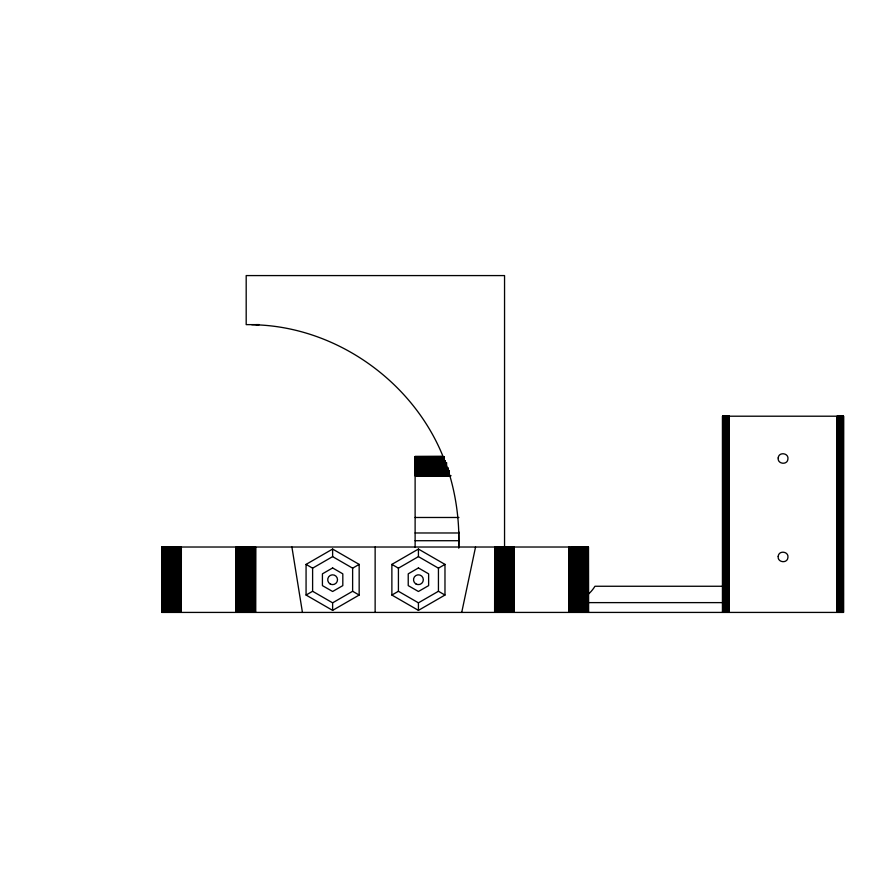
<?xml version="1.0" encoding="UTF-8"?>
<svg xmlns="http://www.w3.org/2000/svg" width="888" height="888" viewBox="0 0 888 888"><rect width="100%" height="100%" fill="white"/><g stroke="black" fill="none" stroke-linecap="round" stroke-linejoin="round"><path stroke-width="1.33" d="M332.623 610.378L332.623 602.83L352.625 591.275L359.163 595.049L359.163 564.391L332.623 549.062L306.071 564.391L306.071 595.049L332.623 610.378L359.163 595.049M418.426 610.378L418.426 602.83L438.439 591.275L444.977 595.049L444.977 564.391L418.426 549.062L391.874 564.391L391.874 595.049L418.426 610.378L444.977 595.049M461.716 612.42L475.557 547.019M332.623 602.83L312.609 591.275L312.609 568.176L332.623 556.621L352.625 568.176L352.625 591.275M352.625 568.176L359.163 564.391M306.071 595.049L312.609 591.275M418.426 602.83L398.423 591.275L398.423 568.176L418.426 556.621L438.439 568.176L438.439 591.275M391.874 595.049L398.423 591.275M438.439 568.176L444.977 564.391M504.551 547.274L504.551 275.58L246.187 275.58L246.187 324.631L258.763 324.631M255.999 324.631L259.274 324.631M442.49 456.288L415.118 456.41L415.118 547.175M415.118 456.621L443.867 456.621M415.118 456.765L443.867 456.765M415.118 456.932L443.867 456.932M415.118 457.131L443.867 457.131M415.118 457.353L443.867 457.353M415.118 457.598L443.867 457.598M415.118 457.864L443.867 457.864M415.118 458.164L443.867 458.164M415.118 458.474L443.867 458.474M415.118 458.807L443.867 458.807M415.118 459.163L443.867 459.163M415.118 459.54L443.867 459.54M415.118 459.929L443.867 459.929M415.118 460.339L443.867 460.339M415.118 460.761L445.232 460.761M415.118 461.194L445.232 461.194M415.118 461.649L445.232 461.649M415.118 462.115L445.232 462.115M415.118 462.593L446.597 462.593M415.118 463.07L446.597 463.07M415.118 463.569L446.597 463.569M415.118 464.069L446.597 464.069M415.118 464.579L446.597 464.579M415.118 465.079L446.597 465.079M415.118 465.601L446.597 465.601M415.118 466.111L446.597 466.111M415.118 466.622L446.597 466.622M415.118 467.144L446.597 467.144M415.118 467.654L447.974 467.654M415.118 468.154L447.974 468.154M415.118 468.653L447.974 468.653M415.118 469.153L447.974 469.153M415.118 469.63L447.974 469.63M415.118 470.107L447.974 470.107M415.118 470.573L449.339 470.573M415.118 471.029L449.339 471.029M415.118 471.461L449.339 471.461M415.118 471.883L449.339 471.883M415.118 472.294L449.339 472.294M415.118 472.682L449.339 472.682M415.118 473.06L449.339 473.06M415.118 473.415L449.339 473.415M415.118 473.748L449.339 473.748M415.118 474.059L449.339 474.059C456.532 498.024 459.596 523.11 458.763 548.107L458.696 531.646M415.118 474.359L449.339 474.359M415.118 474.625L449.339 474.625M415.118 474.869L449.339 474.869M415.118 475.091L449.339 475.091M415.118 475.291L449.339 475.291M415.118 475.457L449.339 475.457M415.118 475.602L450.704 475.602M450.704 475.813L415.118 475.89L450.704 475.924M415.118 517.482L458.918 517.482M415.118 532.978L458.918 532.978M415.118 540.714L458.918 540.714M723.454 586.258L594.949 586.258A33.8 33.8 0 0 1 588.134 594.361M588.1 602.619L723.465 602.619M251.759 324.708C340.615 325.752 424.076 388.933 449.206 474.17M391.874 564.391L398.423 568.176M306.071 564.391L312.609 568.176M291.908 547.019L302.442 612.42M843.478 416.206L843.389 612.42L843.267 416.206M843.123 416.206L843.123 612.42M842.945 416.206L842.945 612.42M842.745 416.206L842.745 612.42M842.534 416.206L842.534 612.42M842.279 416.206L842.279 612.42M842.013 416.206L842.013 612.42M841.724 416.206L841.724 612.42M841.413 416.206L841.413 612.42M841.08 416.206L841.08 612.42M840.725 416.206L840.725 612.42M840.348 416.206L840.348 612.42M839.959 416.206L839.959 612.42M839.549 416.206L839.549 612.42M839.127 416.206L839.127 612.42M838.683 416.206L838.683 612.42M838.239 416.206L838.239 612.42M837.773 416.206L837.773 612.42M837.295 416.206L837.295 612.42M837.018 416.206L837.018 612.42M729.303 416.206L729.303 612.42M729.092 416.206L729.092 612.42M728.826 416.206L728.826 612.42M728.349 416.206L728.349 612.42M727.883 416.206L727.883 612.42M727.427 416.206L727.427 612.42M726.995 416.206L726.995 612.42M726.573 416.206L726.573 612.42M726.162 416.206L726.162 612.42M725.774 416.206L725.774 612.42M725.396 416.206L725.396 612.42M725.041 416.206L725.041 612.42M724.708 416.206L724.708 612.42M724.397 416.206L724.397 612.42M724.097 416.206L724.097 612.42M723.831 416.206L723.831 612.42M723.587 416.206L723.587 612.42M723.365 416.206L723.365 612.42M723.165 416.206L723.165 612.42M722.999 416.206L722.999 612.42M722.732 416.206L722.854 612.42M722.577 416.206L722.577 612.42M722.532 612.42L722.521 416.206L843.589 416.206L843.545 612.42L161.771 612.42L161.794 547.019L588.5 547.019L588.478 612.42L588.344 547.019M588.067 547.019L588.211 612.42M587.9 547.019L587.9 612.42M587.723 547.019L587.723 612.42M587.501 547.019L587.501 612.42M587.268 547.019L587.268 612.42M587.001 547.019L587.001 612.42M586.724 547.019L586.724 612.42M586.413 547.019L586.413 612.42M586.091 547.019L586.091 612.42M585.747 547.019L585.747 612.42M585.381 547.019L585.381 612.42M584.992 547.019L584.992 612.42M584.593 547.019L584.593 612.42M584.171 547.019L584.171 612.42M583.738 547.019L583.738 612.42M583.294 547.019L583.294 612.42M582.828 547.019L582.828 612.42M582.361 547.019L582.361 612.42M581.873 547.019L581.873 612.42M581.385 547.019L581.385 612.42M580.896 547.019L580.896 612.42M580.386 547.019L580.386 612.42M579.875 547.019L579.875 612.42M579.365 547.019L579.365 612.42M578.854 547.019L578.854 612.42M578.343 547.019L578.343 612.42M577.833 547.019L577.833 612.42M577.322 547.019L577.322 612.42M576.812 547.019L576.812 612.42M576.312 547.019L576.312 612.42M575.812 547.019L575.812 612.42M575.324 547.019L575.324 612.42M574.847 547.019L574.847 612.42M574.381 547.019L574.381 612.42M573.926 547.019L573.926 612.42M573.481 547.019L573.481 612.42M573.049 547.019L573.049 612.42M572.638 547.019L572.638 612.42M572.249 547.019L572.249 612.42M571.861 547.019L571.861 612.42M571.506 547.019L571.506 612.42M571.162 547.019L571.162 612.42M569.652 547.019L569.652 612.42M569.463 547.019L569.408 612.42M569.297 547.019L569.252 612.42M569.053 547.019L569.164 612.42M568.942 547.019L568.897 612.42M514.13 547.019L514.074 612.42L513.908 547.019M513.786 547.019L513.786 612.42M513.641 547.019L513.641 612.42M513.475 547.019L513.475 612.42M513.275 547.019L513.275 612.42M513.053 547.019L513.053 612.42M512.809 547.019L512.809 612.42M512.543 547.019L512.543 612.42M512.254 547.019L512.254 612.42M511.932 547.019L511.932 612.42M511.599 547.019L511.599 612.42M511.255 547.019L511.255 612.42M510.878 547.019L510.878 612.42M510.489 547.019L510.489 612.42M510.078 547.019L510.078 612.42M509.656 547.019L509.656 612.42M509.213 547.019L509.213 612.42M508.769 547.019L508.769 612.42M508.302 547.019L508.302 612.42M507.825 547.019L507.825 612.42M507.348 547.019L507.348 612.42M506.848 547.019L506.848 612.42M506.349 547.019L506.349 612.42M505.849 547.019L505.849 612.42M505.339 547.019L505.339 612.42M504.828 547.019L504.828 612.42M504.306 547.019L504.306 612.42M503.796 547.019L503.796 612.42M503.285 547.019L503.285 612.42M502.775 547.019L502.775 612.42M502.275 547.019L502.275 612.42M501.764 547.019L501.764 612.42M501.276 547.019L501.276 612.42M500.788 547.019L500.788 612.42M500.321 547.019L500.321 612.42M499.855 547.019L499.855 612.42M499.4 547.019L499.4 612.42M498.967 547.019L498.967 612.42M498.545 547.019L498.545 612.42M498.135 547.019L498.135 612.42M497.746 547.019L497.746 612.42M497.369 547.019L497.369 612.42M497.014 547.019L497.014 612.42M496.681 547.019L496.681 612.42M496.37 547.019L496.37 612.42M496.081 547.019L496.081 612.42M495.815 547.019L495.815 612.42M495.571 547.019L495.571 612.42M495.349 547.019L495.349 612.42M495.149 547.019L495.149 612.42M494.827 547.019L494.827 612.42M418.426 549.062L418.426 556.621M375.136 547.019L375.136 612.42M332.623 549.062L332.623 556.621M255.644 547.019L255.644 612.42M255.555 547.019L255.433 612.42M255.289 547.019L255.289 612.42M255.122 547.019L255.122 612.42M254.923 547.019L254.923 612.42M254.701 547.019L254.701 612.42M254.456 547.019L254.456 612.42M254.19 547.019L254.19 612.42M253.89 547.019L253.89 612.42M253.579 547.019L253.579 612.42M253.247 547.019L253.247 612.42M252.891 547.019L252.891 612.42M252.525 547.019L252.525 612.42M252.137 547.019L252.137 612.42M251.726 547.019L251.726 612.42M251.304 547.019L251.304 612.42M250.86 547.019L250.86 612.42M250.416 547.019L250.416 612.42M249.95 547.019L249.95 612.42M249.473 547.019L249.473 612.42M248.984 547.019L248.984 612.42M248.496 547.019L248.496 612.42M247.996 547.019L247.996 612.42M247.486 547.019L247.486 612.42M246.986 547.019L246.986 612.42M246.464 547.019L246.464 612.42M245.954 547.019L245.954 612.42M245.443 547.019L245.443 612.42M244.933 547.019L244.933 612.42M244.422 547.019L244.422 612.42M243.911 547.019L243.911 612.42M243.412 547.019L243.412 612.42M242.924 547.019L242.924 612.42M242.435 547.019L242.435 612.42M241.969 547.019L241.969 612.42M241.503 547.019L241.503 612.42M241.048 547.019L241.048 612.42M240.615 547.019L240.615 612.42M240.182 547.019L240.182 612.42M239.782 547.019L239.782 612.42M239.383 547.019L239.383 612.42M239.016 547.019L239.016 612.42M238.661 547.019L238.661 612.42M238.328 547.019L238.328 612.42M238.017 547.019L238.017 612.42M237.729 547.019L237.729 612.42M237.451 547.019L237.451 612.42M237.207 547.019L237.207 612.42M236.985 547.019L236.985 612.42M236.796 547.019L236.796 612.42M236.619 547.019L236.619 612.42M236.474 547.019L236.474 612.42M236.352 547.019L236.264 612.42M236.153 547.019L236.141 612.42M181.363 547.019L181.296 612.42M181.141 547.019L181.108 612.42M181.019 547.019L180.963 612.42M180.863 547.019L180.808 612.42M179.099 547.019L179.099 612.42M178.766 547.019L178.766 612.42M178.399 547.019L178.399 612.42M178.022 547.019L178.022 612.42M177.622 547.019L177.622 612.42M177.212 547.019L177.212 612.42M176.779 547.019L176.779 612.42M176.346 547.019L176.346 612.42M175.88 547.019L175.88 612.42M175.413 547.019L175.413 612.42M174.936 547.019L174.936 612.42M174.448 547.019L174.448 612.42M173.959 547.019L173.959 612.42M173.46 547.019L173.46 612.42M172.949 547.019L172.949 612.42M172.439 547.019L172.439 612.42M171.928 547.019L171.928 612.42M171.406 547.019L171.406 612.42M170.896 547.019L170.896 612.42M170.385 547.019L170.385 612.42M169.874 547.019L169.874 612.42M169.375 547.019L169.375 612.42M168.875 547.019L168.875 612.42M168.387 547.019L168.387 612.42M167.91 547.019L167.91 612.42M167.432 547.019L167.432 612.42M166.977 547.019L166.977 612.42M166.522 547.019L166.522 612.42M166.089 547.019L166.089 612.42M165.679 547.019L165.679 612.42M165.279 547.019L165.279 612.42M164.891 547.019L164.891 612.42M164.524 547.019L164.524 612.42M164.18 547.019L164.18 612.42M163.847 547.019L163.847 612.42M163.547 547.019L163.547 612.42M163.259 547.019L163.259 612.42M163.004 547.019L163.004 612.42M162.759 547.019L162.759 612.42M162.548 547.019L162.548 612.42M162.193 547.019L162.36 612.42M162.016 547.019L162.06 612.42M161.916 547.019L161.949 612.42M778.188 457.931C777.222 464.124 787.456 465.401 787.934 459.063C788.899 452.869 778.665 451.592 778.188 457.931M778.188 556.365C777.222 562.559 787.456 563.836 787.934 557.498C788.899 551.304 778.665 550.027 778.188 556.365M332.623 567.954L322.422 573.837L322.422 585.614L332.623 591.497L342.812 585.614L342.812 573.837L332.623 567.943M418.426 567.954L408.225 573.837L408.225 585.614L418.426 591.497L428.627 585.614L428.627 573.837L418.426 567.943M494.705 612.42L494.705 547.019L494.616 612.42M415.973 583.971A4.906 4.906 0 0 0 423.332 579.72A4.906 4.906 0 0 0 415.973 575.468A4.906 4.906 0 0 0 415.973 583.971M330.17 583.971A4.906 4.906 0 0 0 337.518 579.72A4.906 4.906 0 0 0 330.17 575.468A4.906 4.906 0 0 0 330.17 583.971"/></g></svg>
